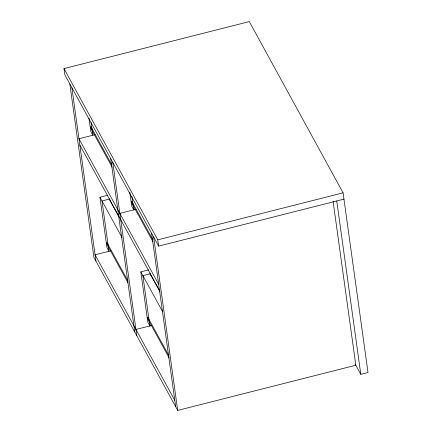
<?xml version="1.0" encoding="UTF-8"?>
<svg xmlns="http://www.w3.org/2000/svg" width="432" height="432" viewBox="0 0 432 432"><rect width="100%" height="100%" fill="white"/><g stroke="black" fill="none" stroke-linecap="round" stroke-linejoin="round"><path stroke-width="0.65" d="M343.958 199.13L158.63 246.127L64.859 74.882L63.985 68.591L249.313 21.6L343.084 192.845L368.015 372.508L360.806 374.333L355.239 364.165M95.121 134.649L78.97 138.748L158.679 284.305M109.847 198.985L102.001 200.972L108.977 251.278L106.925 247.531L99.949 197.23L107.795 195.237M129.762 192.148L131.701 206.123L133.753 209.871L135.713 209.374M119.848 213.397L135.999 209.304M110.943 250.781L95.078 254.81L174.782 400.367M63.985 68.591L157.756 239.836L343.084 192.845M151.821 325.431L149.855 325.933L147.809 322.186L140.827 271.879L148.673 269.887M150.725 273.634L142.879 275.627L149.855 325.933M135.956 329.459L151.459 325.528M69.838 83.975L93.895 257.348L177.703 410.4L355.828 365.234L333.067 201.199M111.667 164.576L90.779 126.43L91.103 128.763L112.163 167.227M152.874 239.819L131.657 201.08L131.981 203.418L153.041 241.877M79.844 145.033L159.548 290.59M109.204 199.147L118.903 216.853M160.105 292.097L150.082 273.796L150.266 275.119M99.949 197.23L122.04 237.573M140.827 271.879L162.594 311.634M128.099 281.227L106.882 242.492L107.206 244.825L127.948 282.695M168.826 355.606L147.766 317.142L148.09 319.48L169.15 357.939M336.749 200.961L360.806 374.333M157.756 239.836L158.63 246.127M153.646 237.028L177.703 410.4M151.6 233.28L175.657 406.652M131.906 196.56L133.753 209.871M112.768 162.373L136.825 335.75M110.716 158.63L134.773 332.003M91.12 122.575L92.875 135.216L90.823 131.474L88.976 118.163M71.89 87.723L95.947 261.095"/></g></svg>
